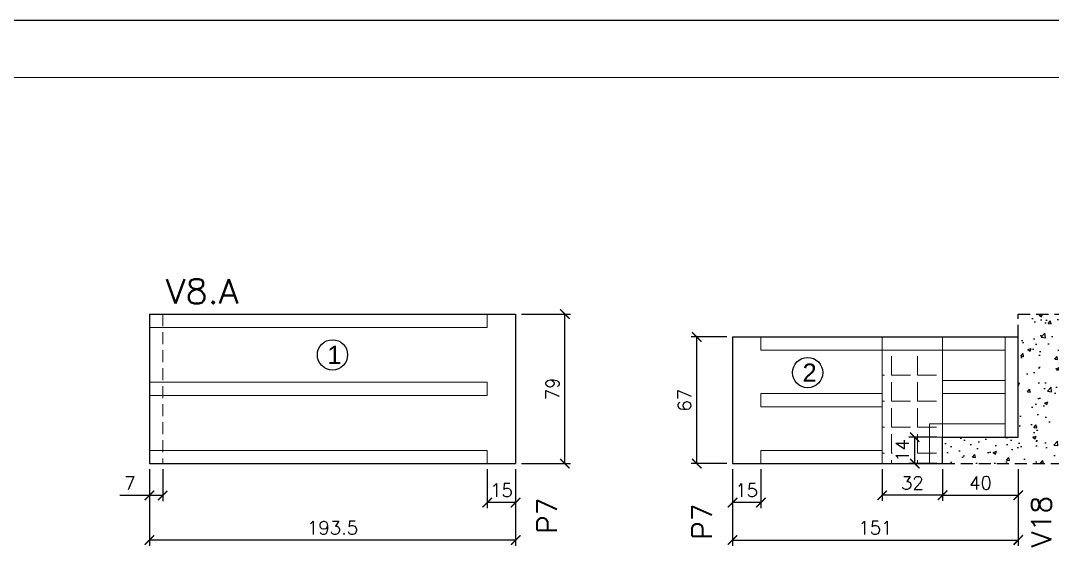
# Model space of a CAD drawing. Extents: x -23436 to 4767, y -4638 to 9755.
# Drawn here: x -18431 to -17886, y 3704 to 3982 of the extents above; entities that cross this region are included whole.
import ezdxf
from ezdxf.enums import TextEntityAlignment as Align

# ---------------------------------------------------------------- set-up
doc = ezdxf.new("R2010")
doc.units = 0
doc.header["$PDMODE"] = 2
doc.header["$PDSIZE"] = 10
doc.linetypes.add('HIDDEN', pattern=[9.525, 6.35, -3.175])
doc.layers.get('0').update_dxf_attribs({"lineweight": 13})
doc.layers.get('Defpoints').update_dxf_attribs({"lineweight": 13})
for name, color, linetype in [('Concreto', 250, 'HIDDEN'), ('Cota', 4, 'Continuous'), ('MB Logo', 255, 'Continuous'), ('Painéis', 200, 'Continuous'), ('Romaneio', 10, 'Continuous')]:
    doc.layers.add(name, color=color, linetype=linetype)
for name, color, linetype, lineweight in [('FOLHA MB', 7, 'Continuous', 13), ('Sarr 2.2x7', 40, 'Continuous', 9), ('Texto Seção', 7, 'Continuous', 15)]:
    doc.layers.add(name, color=color, linetype=linetype, lineweight=lineweight)
doc.layers.add('Laje_Perimetro', color=7, linetype='Continuous', plot=False)
doc.styles.add('ARIAL', font='arial.ttf', dxfattribs={"oblique": 15, "height": 25})
doc.styles.add('REGUA-120', font='ROMANS.shx', dxfattribs={"height": 15})
doc.styles.add('ROMANS', font='romans.shx')
doc.dimstyles.new('Cota Paínel', dxfattribs={"dimtxt": 7, "dimasz": 5, "dimexe": 3, "dimexo": 3, "dimgap": 3, "dimtad": 1, "dimdec": 1, "dimzin": 12, "dimdsep": 46, "dimtxsty": 'ROMANS', "dimblk": 'ARCHTICK', "dimcen": 0, "dimclrd": 4, "dimclre": 4, "dimclrt": 1, "dimadec": 1, "dimazin": 3, "dimtfac": 1, "dimtdec": 1, "dimtmove": 0, "dimatfit": 3, "dimldrblk": 'OBLIQUE', "dimfxl": 1, "dimtolj": 1, "dimtzin": 12, "dimarcsym": 0})

# ---------------------------------------------------------------- blocks, each defined once
blk = doc.blocks.new('A$C169d8357')
at = {"layer": 'FOLHA MB', "color": 1}
for points in [[(0, 1199.94), (0, 149.94), (1485.02, 149.94), (1485.02, 1199.94)], [(70, 1169.94), (70, 179.94), (1455.02, 179.94), (1455.02, 1169.94)]]:
    blk.add_lwpolyline(points, close=True, dxfattribs=at)
blk = doc.blocks.new('_ArchTick')
at = {"color": 0, "linetype": 'ByBlock', "const_width": 0.15}
blk.add_lwpolyline([(-0.5, -0.5), (0.5, 0.5)], dxfattribs=at)
blk = doc.blocks.new('*D497')
at = {"layer": 'Cota', "color": 4, "lineweight": -2, "transparency": 16777216}
for p, q in [((-18363.35, 3745.26), (-18363.35, 3704.91)), ((-18169.85, 3745.26), (-18169.85, 3704.91)), ((-18169.85, 3707.91), (-18363.35, 3707.91))]:
    blk.add_line(p, q, dxfattribs=at)
at = {"layer": 'Defpoints', "color": 0, "transparency": 16777216}
for p in [(-18363.35, 3748.26), (-18169.85, 3748.26), (-18363.35, 3707.91)]:
    blk.add_point(p, dxfattribs=at)
at = {"layer": 'Cota', "color": 4, "lineweight": -2, "transparency": 16777216, "xscale": 5, "yscale": 5, "zscale": 5, "rotation": 180}
blk.add_blockref('_ArchTick', (-18363.35, 3707.91), dxfattribs=at)
at = {"layer": 'Cota', "color": 4, "lineweight": -2, "transparency": 16777216, "xscale": 5, "yscale": 5, "zscale": 5}
blk.add_blockref('_ArchTick', (-18169.85, 3707.91), dxfattribs=at)
at = {"layer": 'Cota', "color": 1, "transparency": 16777216, "insert": (-18266.6, 3714.41), "char_height": 7, "attachment_point": 5, "style": 'ROMANS'}
blk.add_mtext('\\A1;193.5', dxfattribs=at)
blk = doc.blocks.new('_OBLIQUE')
at = {"color": 0, "linetype": 'ByBlock', "lineweight": -2}
for p, q in [((0, 0), (-1, 0)), ((-0.5, -0.5), (0.5, 0.5))]:
    blk.add_line(p, q, dxfattribs=at)
blk = doc.blocks.new('*D498')
at = {"layer": 'Cota', "color": 4, "lineweight": -2, "transparency": 16777216}
for p, q in [((-18166.85, 3827.26), (-18140.86, 3827.26)), ((-18143.86, 3748.26), (-18143.86, 3827.26)), ((-18166.85, 3748.26), (-18140.86, 3748.26))]:
    blk.add_line(p, q, dxfattribs=at)
at = {"layer": 'Defpoints', "color": 0, "transparency": 16777216}
for p in [(-18169.85, 3827.26), (-18143.86, 3827.26), (-18169.85, 3748.26)]:
    blk.add_point(p, dxfattribs=at)
at = {"layer": 'Cota', "color": 4, "lineweight": -2, "transparency": 16777216, "xscale": 5, "yscale": 5, "zscale": 5}
for p, rotation in [((-18143.86, 3827.26), 90), ((-18143.86, 3748.26), 270)]:
    blk.add_blockref('_ArchTick', p, dxfattribs=dict(at, rotation=rotation))
at = {"layer": 'Cota', "color": 1, "transparency": 16777216, "insert": (-18150.36, 3787.76), "char_height": 7, "attachment_point": 5, "rotation": 90, "style": 'ROMANS'}
blk.add_mtext('\\A1;79', dxfattribs=at)
blk = doc.blocks.new('*D499')
at = {"layer": 'Cota', "color": 4, "lineweight": -2, "transparency": 16777216}
for p, q in [((-18058.26, 3815.26), (-18077.16, 3815.26)), ((-18074.16, 3748.26), (-18074.16, 3815.26)), ((-18058.26, 3748.26), (-18077.16, 3748.26))]:
    blk.add_line(p, q, dxfattribs=at)
at = {"layer": 'Defpoints', "color": 0, "transparency": 16777216}
for p in [(-18074.16, 3815.26), (-18055.26, 3815.26), (-18055.26, 3748.26)]:
    blk.add_point(p, dxfattribs=at)
at = {"layer": 'Cota', "color": 4, "lineweight": -2, "transparency": 16777216, "xscale": 5, "yscale": 5, "zscale": 5}
for p, rotation in [((-18074.16, 3815.26), 90), ((-18074.16, 3748.26), 270)]:
    blk.add_blockref('_ArchTick', p, dxfattribs=dict(at, rotation=rotation))
at = {"layer": 'Cota', "color": 1, "transparency": 16777216, "insert": (-18080.66, 3781.76), "char_height": 7, "attachment_point": 5, "rotation": 90, "style": 'ROMANS'}
blk.add_mtext('\\A1;67', dxfattribs=at)
blk = doc.blocks.new('*D500')
at = {"layer": 'Cota', "color": 4, "lineweight": -2, "transparency": 16777216}
for p, q in [((-17947.23, 3762.26), (-17962.02, 3762.26)), ((-17959.02, 3762.26), (-17959.02, 3748.26)), ((-17947.23, 3748.26), (-17962.02, 3748.26))]:
    blk.add_line(p, q, dxfattribs=at)
at = {"layer": 'Defpoints', "color": 0, "transparency": 16777216}
for p in [(-17944.23, 3762.26), (-17959.02, 3748.26), (-17944.23, 3748.26)]:
    blk.add_point(p, dxfattribs=at)
at = {"layer": 'Cota', "color": 4, "lineweight": -2, "transparency": 16777216, "xscale": 5, "yscale": 5, "zscale": 5}
for p, rotation in [((-17959.02, 3762.26), 90), ((-17959.02, 3748.26), 270)]:
    blk.add_blockref('_ArchTick', p, dxfattribs=dict(at, rotation=rotation))
at = {"layer": 'Cota', "color": 1, "transparency": 16777216, "insert": (-17965.52, 3755.26), "char_height": 7, "attachment_point": 5, "rotation": 90, "style": 'ROMANS'}
blk.add_mtext('\\A1;14', dxfattribs=at)
blk = doc.blocks.new('*D501')
at = {"layer": 'Cota', "color": 4, "lineweight": -2, "transparency": 16777216}
for p, q in [((-18055.26, 3745.26), (-18055.26, 3704.91)), ((-17904.26, 3745.26), (-17904.26, 3704.91)), ((-18055.26, 3707.91), (-17904.26, 3707.91))]:
    blk.add_line(p, q, dxfattribs=at)
at = {"layer": 'Defpoints', "color": 0, "transparency": 16777216}
for p in [(-18055.26, 3748.26), (-17904.26, 3748.26), (-17904.26, 3707.91)]:
    blk.add_point(p, dxfattribs=at)
at = {"layer": 'Cota', "color": 4, "lineweight": -2, "transparency": 16777216, "xscale": 5, "yscale": 5, "zscale": 5, "rotation": 180}
blk.add_blockref('_ArchTick', (-18055.26, 3707.91), dxfattribs=at)
at = {"layer": 'Cota', "color": 4, "lineweight": -2, "transparency": 16777216, "xscale": 5, "yscale": 5, "zscale": 5}
blk.add_blockref('_ArchTick', (-17904.26, 3707.91), dxfattribs=at)
at = {"layer": 'Cota', "color": 1, "transparency": 16777216, "insert": (-17979.76, 3714.41), "char_height": 7, "attachment_point": 5, "style": 'ROMANS'}
blk.add_mtext('\\A1;151', dxfattribs=at)
blk = doc.blocks.new('*D502')
at = {"layer": 'Cota', "color": 4, "lineweight": -2, "transparency": 16777216}
for p, q in [((-17944.23, 3745.26), (-17944.23, 3728.55)), ((-17904.26, 3745.26), (-17904.26, 3728.55)), ((-17944.23, 3731.55), (-17904.26, 3731.55))]:
    blk.add_line(p, q, dxfattribs=at)
at = {"layer": 'Defpoints', "color": 0, "transparency": 16777216}
for p in [(-17944.23, 3748.26), (-17904.26, 3748.26), (-17904.26, 3731.55)]:
    blk.add_point(p, dxfattribs=at)
at = {"layer": 'Cota', "color": 4, "lineweight": -2, "transparency": 16777216, "xscale": 5, "yscale": 5, "zscale": 5, "rotation": 180}
blk.add_blockref('_ArchTick', (-17944.23, 3731.55), dxfattribs=at)
at = {"layer": 'Cota', "color": 4, "lineweight": -2, "transparency": 16777216, "xscale": 5, "yscale": 5, "zscale": 5}
blk.add_blockref('_ArchTick', (-17904.26, 3731.55), dxfattribs=at)
at = {"layer": 'Cota', "color": 1, "transparency": 16777216, "insert": (-17924.25, 3738.05), "char_height": 7, "attachment_point": 5, "style": 'ROMANS'}
blk.add_mtext('\\A1;40', dxfattribs=at)
blk = doc.blocks.new('*D503')
at = {"layer": 'Cota', "color": 4, "lineweight": -2, "transparency": 16777216}
for p, q in [((-18363.35, 3745.26), (-18363.35, 3728.43)), ((-18356.35, 3745.26), (-18356.35, 3728.43)), ((-18363.35, 3731.43), (-18379.02, 3731.43)), ((-18356.35, 3731.43), (-18363.35, 3731.43))]:
    blk.add_line(p, q, dxfattribs=at)
at = {"layer": 'Defpoints', "color": 0, "transparency": 16777216}
for p in [(-18363.35, 3748.26), (-18356.35, 3748.26), (-18363.35, 3731.43)]:
    blk.add_point(p, dxfattribs=at)
at = {"layer": 'Cota', "color": 4, "lineweight": -2, "transparency": 16777216, "xscale": 5, "yscale": 5, "zscale": 5, "rotation": 180}
blk.add_blockref('_ArchTick', (-18363.35, 3731.43), dxfattribs=at)
at = {"layer": 'Cota', "color": 4, "lineweight": -2, "transparency": 16777216, "xscale": 5, "yscale": 5, "zscale": 5}
blk.add_blockref('_ArchTick', (-18356.35, 3731.43), dxfattribs=at)
at = {"layer": 'Cota', "color": 1, "transparency": 16777216, "insert": (-18373.69, 3737.93), "char_height": 7, "attachment_point": 5, "style": 'ROMANS'}
blk.add_mtext('\\A1;7', dxfattribs=at)
blk = doc.blocks.new('*D504')
at = {"layer": 'Cota', "color": 4, "lineweight": -2, "transparency": 16777216}
for p, q in [((-17976.22, 3745.26), (-17976.22, 3728.55)), ((-17944.23, 3745.26), (-17944.23, 3728.55)), ((-17944.23, 3731.55), (-17976.22, 3731.55))]:
    blk.add_line(p, q, dxfattribs=at)
at = {"layer": 'Defpoints', "color": 0, "transparency": 16777216}
for p in [(-17976.22, 3748.26), (-17944.23, 3748.26), (-17976.22, 3731.55)]:
    blk.add_point(p, dxfattribs=at)
at = {"layer": 'Cota', "color": 4, "lineweight": -2, "transparency": 16777216, "xscale": 5, "yscale": 5, "zscale": 5, "rotation": 180}
blk.add_blockref('_ArchTick', (-17976.22, 3731.55), dxfattribs=at)
at = {"layer": 'Cota', "color": 4, "lineweight": -2, "transparency": 16777216, "xscale": 5, "yscale": 5, "zscale": 5}
blk.add_blockref('_ArchTick', (-17944.23, 3731.55), dxfattribs=at)
at = {"layer": 'Cota', "color": 1, "transparency": 16777216, "insert": (-17960.23, 3738.05), "char_height": 7, "attachment_point": 5, "style": 'ROMANS'}
blk.add_mtext('\\A1;32', dxfattribs=at)
blk = doc.blocks.new('*D525')
at = {"layer": 'Cota', "color": 4, "lineweight": -2, "transparency": 16777216}
for p, q in [((-18184.85, 3745.26), (-18184.85, 3724.69)), ((-18169.85, 3745.26), (-18169.85, 3724.69)), ((-18169.85, 3727.69), (-18184.85, 3727.69))]:
    blk.add_line(p, q, dxfattribs=at)
at = {"layer": 'Defpoints', "color": 0, "transparency": 16777216}
for p in [(-18184.85, 3748.26), (-18169.85, 3748.26), (-18184.85, 3727.69)]:
    blk.add_point(p, dxfattribs=at)
at = {"layer": 'Cota', "color": 4, "lineweight": -2, "transparency": 16777216, "xscale": 5, "yscale": 5, "zscale": 5, "rotation": 180}
blk.add_blockref('_ArchTick', (-18184.85, 3727.69), dxfattribs=at)
at = {"layer": 'Cota', "color": 4, "lineweight": -2, "transparency": 16777216, "xscale": 5, "yscale": 5, "zscale": 5}
blk.add_blockref('_ArchTick', (-18169.85, 3727.69), dxfattribs=at)
at = {"layer": 'Cota', "color": 1, "transparency": 16777216, "insert": (-18177.35, 3734.19), "char_height": 7, "attachment_point": 5, "style": 'ROMANS'}
blk.add_mtext('\\A1;15', dxfattribs=at)
blk = doc.blocks.new('*D526')
at = {"layer": 'Cota', "color": 4, "lineweight": -2, "transparency": 16777216}
for p, q in [((-18055.26, 3745.26), (-18055.26, 3724.69)), ((-18040.26, 3745.26), (-18040.26, 3724.69)), ((-18040.26, 3727.69), (-18055.26, 3727.69))]:
    blk.add_line(p, q, dxfattribs=at)
at = {"layer": 'Defpoints', "color": 0, "transparency": 16777216}
for p in [(-18055.26, 3748.26), (-18040.26, 3748.26), (-18055.26, 3727.69)]:
    blk.add_point(p, dxfattribs=at)
at = {"layer": 'Cota', "color": 4, "lineweight": -2, "transparency": 16777216, "xscale": 5, "yscale": 5, "zscale": 5, "rotation": 180}
blk.add_blockref('_ArchTick', (-18055.26, 3727.69), dxfattribs=at)
at = {"layer": 'Cota', "color": 4, "lineweight": -2, "transparency": 16777216, "xscale": 5, "yscale": 5, "zscale": 5}
blk.add_blockref('_ArchTick', (-18040.26, 3727.69), dxfattribs=at)
at = {"layer": 'Cota', "color": 1, "transparency": 16777216, "insert": (-18047.76, 3734.19), "char_height": 7, "attachment_point": 5, "style": 'ROMANS'}
blk.add_mtext('\\A1;15', dxfattribs=at)

msp = doc.modelspace()

# ---------------------------------------------------------------- hatches: boundary and pattern name
at = {"true_color": 0x636466}
h = msp.add_hatch(dxfattribs=at)
h.set_pattern_fill('ANGLE', color=251, scale=50)
h.set_pattern_definition([(0, (0, 0), (0, 13.75), [10, -3.75]), (90, (0, 0), (-13.75, 8e-16), [10, -3.75])])
h.paths.add_polyline_path([(-17944.23, 3808.26), (-17976.22, 3808.26), (-17976.22, 3748.26), (-17944.23, 3748.26), (-17944.23, 3762.26)])
h.paths.add_polyline_path([(-17960.27, 3748.18), (-17960.27, 3762.34), (-17970.77, 3762.34), (-17970.77, 3748.18)])
at = {"layer": 'Concreto'}
h = msp.add_hatch(dxfattribs=at)
h.set_pattern_fill('AR-CONC', color=256, scale=2.5)
h.set_pattern_definition([(50, (0, 0), (17.931505, -1.568803), [1.875, -20.625]), (355, (0, 0), (-3.468783, 18.804803), [1.5, -16.5]), (100.45144, (1.494, -0.13), (14.462721, 17.236), [1.593505, -17.528553]), (46.1842, (0, 5), (26.681033, -4.137982), [2.8125, -30.9375]), (96.63564, (2.223, 4.655), (23.36655, 24.352965), [2.39026, -26.292844]), (351.18416, (0, 5), (23.36655, 24.352965), [2.25, -24.75]), (21, (2.5, 3.75), (14.922676, -10.065472), [1.875, -20.625]), (326, (2.5, 3.75), (6.082883, 18.128751), [1.5, -16.5]), (71.45144, (3.744, 2.911), (21.00556, 8.063279), [1.593505, -17.528553]), (37.5, (0, 0), (0.3039964, 8.3223463), [0, -16.3, 0, -16.75, 0, -16.5625]), (7.5, (0, 0), (6.5767384, 9.860293), [0, -9.55, 0, -15.925, 0, -6.3125]), (327.5, (-5.575, 0), (13.345561, -0.5638718), [0, -6.25, 0, -19.5, 0, -25.875]), (317.5, (-8.075, 0), (14.579654, 2.5026246), [0, -8.125, 0, -12.95, 0, -18.375])])
h.paths.add_polyline_path([(-17870.26, 3827.26), (-17904.26, 3827.26), (-17904.26, 3815.26), (-17904.26, 3762.26), (-17944.23, 3762.26), (-17944.23, 3748.26), (-17870.26, 3748.26)])

# ---------------------------------------------------------------- linework, layer by layer
at = {"color": 251, "true_color": 0x636466}
for p, q in [((-17976.22, 3748.26), (-17976.22, 3815.26)), ((-17944.23, 3762.26), (-17944.23, 3815.26))]:
    msp.add_line(p, q, dxfattribs=at)
at = {"layer": 'Concreto'}
for p, q in [((-17904.26, 3827.26), (-17870.26, 3827.26)), ((-17904.26, 3815.26), (-17904.26, 3827.26)), ((-17944.23, 3748.26), (-17870.26, 3748.26))]:
    msp.add_line(p, q, dxfattribs=at)
at = {"layer": 'Laje_Perimetro'}
msp.add_lwpolyline([(-17606.38, 3982.26), (-19091.4, 3982.26), (-19091.4, 2932.26), (-17606.38, 2932.26)], close=True, dxfattribs=at)
at = {"layer": 'Painéis'}
for p, q in [((-18363.35, 3827.26), (-18363.35, 3748.26)), ((-18363.35, 3827.26), (-18169.85, 3827.26)), ((-18169.85, 3827.26), (-18169.85, 3748.26)), ((-18055.26, 3815.26), (-17904.26, 3815.26)), ((-18055.26, 3815.26), (-18055.26, 3748.26)), ((-17904.26, 3762.26), (-17904.26, 3815.26)), ((-17944.23, 3762.26), (-17904.26, 3762.26)), ((-17944.23, 3748.26), (-17944.23, 3762.26)), ((-18363.35, 3748.26), (-18169.85, 3748.26)), ((-18055.26, 3748.26), (-17944.23, 3748.26))]:
    msp.add_line(p, q, dxfattribs=at)
at = {"layer": 'Romaneio'}
for centre in [(-18266.64, 3805.72), (-18015.54, 3796.34)]:
    msp.add_circle(centre, 8, dxfattribs=at)
at = {"layer": 'Sarr 2.2x7', "color": 50}
for p, q in [((-18363.35, 3827.26), (-18363.35, 3823.76)), ((-18363.35, 3827.26), (-18184.85, 3827.26)), ((-18184.85, 3827.26), (-18184.85, 3823.76)), ((-18363.35, 3820.26), (-18363.35, 3823.76)), ((-18184.85, 3820.26), (-18184.85, 3823.76)), ((-18363.35, 3820.26), (-18184.85, 3820.26)), ((-18040.26, 3815.26), (-18040.26, 3811.76)), ((-18040.26, 3815.26), (-17911.26, 3815.26)), ((-18040.26, 3808.26), (-18040.26, 3811.76)), ((-17911.26, 3815.26), (-17907.76, 3815.26)), ((-17911.26, 3815.26), (-17911.26, 3762.26)), ((-17911.26, 3815.26), (-17911.26, 3811.76)), ((-17911.26, 3808.26), (-17911.26, 3811.76)), ((-17904.26, 3815.26), (-17907.76, 3815.26)), ((-17904.26, 3815.26), (-17904.26, 3762.26)), ((-18040.26, 3808.26), (-17911.26, 3808.26)), ((-18184.85, 3791.26), (-18363.35, 3791.26)), ((-18363.35, 3791.26), (-18363.35, 3787.76)), ((-18184.85, 3791.26), (-18184.85, 3787.76)), ((-17911.26, 3792.26), (-17944.23, 3792.26)), ((-17944.23, 3792.26), (-17944.23, 3788.76)), ((-17911.26, 3792.26), (-17911.26, 3788.76)), ((-18363.35, 3784.26), (-18363.35, 3787.76)), ((-18184.85, 3784.26), (-18363.35, 3784.26)), ((-18184.85, 3784.26), (-18184.85, 3787.76)), ((-17976.22, 3785.26), (-18040.26, 3785.26)), ((-18040.26, 3785.26), (-18040.26, 3781.76)), ((-17976.22, 3785.26), (-17976.22, 3781.76)), ((-17944.23, 3785.26), (-17944.23, 3788.76)), ((-17911.26, 3785.26), (-17944.23, 3785.26)), ((-17911.26, 3785.26), (-17911.26, 3788.76)), ((-18040.26, 3778.26), (-18040.26, 3781.76)), ((-17976.22, 3778.26), (-18040.26, 3778.26)), ((-17976.22, 3778.26), (-17976.22, 3781.76)), ((-17911.26, 3769.26), (-17951.23, 3769.26)), ((-17951.23, 3769.26), (-17951.23, 3765.76)), ((-17911.26, 3769.26), (-17911.26, 3765.76)), ((-17951.23, 3762.26), (-17951.23, 3765.76)), ((-17951.23, 3762.26), (-17947.73, 3762.26)), ((-17951.23, 3762.26), (-17951.23, 3748.26)), ((-17911.26, 3762.26), (-17951.23, 3762.26)), ((-17944.23, 3762.26), (-17947.73, 3762.26)), ((-17944.23, 3762.26), (-17944.23, 3748.26)), ((-17911.26, 3762.26), (-17911.26, 3765.76)), ((-17911.26, 3762.26), (-17907.76, 3762.26)), ((-17904.26, 3762.26), (-17907.76, 3762.26)), ((-18184.85, 3755.26), (-18363.35, 3755.26)), ((-18363.35, 3755.26), (-18363.35, 3751.76)), ((-18363.35, 3748.26), (-18363.35, 3751.76)), ((-18184.85, 3755.26), (-18184.85, 3751.76)), ((-18184.85, 3748.26), (-18184.85, 3751.76)), ((-17976.22, 3755.26), (-18040.26, 3755.26)), ((-18040.26, 3755.26), (-18040.26, 3751.76)), ((-18040.26, 3748.26), (-18040.26, 3751.76)), ((-17976.22, 3755.26), (-17976.22, 3751.76)), ((-17976.22, 3748.26), (-17976.22, 3751.76)), ((-18184.85, 3748.26), (-18363.35, 3748.26)), ((-17976.22, 3748.26), (-18040.26, 3748.26)), ((-17951.23, 3748.26), (-17947.73, 3748.26)), ((-17944.23, 3748.26), (-17947.73, 3748.26))]:
    msp.add_line(p, q, dxfattribs=at)
at = {"layer": 'Sarr 2.2x7', "linetype": 'HIDDEN'}
msp.add_line((-18356.35, 3827.26), (-18356.35, 3748.26), dxfattribs=at)

# ---------------------------------------------------------------- block references
at = {"layer": 'MB Logo'}
msp.add_blockref('A$C169d8357', (-19091.4, 2782.32), dxfattribs=at)

# ---------------------------------------------------------------- texts
at = {"layer": 'Romaneio', "color": 0, "style": 'ARIAL'}
for s, p in [('1', (-18265.64, 3805.72)), ('2', (-18014.54, 3796.34))]:
    msp.add_text(s, height=9.6, dxfattribs=at).set_placement(p, align=Align.MIDDLE_CENTER)
at = {"layer": 'Texto Seção', "style": 'REGUA-120', "width": 1.05}
msp.add_text('V8.A', height=13, dxfattribs=at).set_placement((-18354.82, 3832.78))
for s, p in [('P7', (-18153.24, 3720.77)), ('V18', (-17892.1, 3717.65)), ('P7', (-18071.36, 3717.65))]:
    msp.add_text(s, height=10.4, rotation=90, dxfattribs=at).set_placement(p, align=Align.MIDDLE_CENTER)

# ---------------------------------------------------------------- dimensions: what is measured, and where the dimension line sits
at = {"layer": 'Cota'}
for base, p1, p2, picture, middle in [((-18143.86, 3827.26), (-18169.85, 3748.26), (-18169.85, 3827.26), '*D498', (-18150.36, 3787.76)), ((-18074.16, 3815.26), (-18055.26, 3748.26), (-18055.26, 3815.26), '*D499', (-18080.66, 3781.76))]:
    dim = msp.add_linear_dim(base=base, p1=p1, p2=p2, angle=90, dimstyle='Cota Paínel', dxfattribs=at)
    dim.commit()
    dim.dimension.update_dxf_attribs({"geometry": picture, "text_midpoint": middle})
dim = msp.add_linear_dim(base=(-17959.02, 3748.26), p1=(-17944.23, 3762.26), p2=(-17944.23, 3748.26), angle=90, dimstyle='Cota Paínel', dxfattribs=at)
dim.commit()
dim.dimension.update_dxf_attribs({"geometry": '*D500', "text_midpoint": (-17959.02, 3755.26), "dimtype": 160})
for base, p1, p2, picture, middle in [((-18363.35, 3731.43), (-18356.35, 3748.26), (-18363.35, 3748.26), '*D503', (-18373.69, 3737.93)), ((-18363.35, 3707.91), (-18169.85, 3748.26), (-18363.35, 3748.26), '*D497', (-18266.6, 3714.41)), ((-17904.26, 3707.91), (-18055.26, 3748.26), (-17904.26, 3748.26), '*D501', (-17979.76, 3714.41)), ((-17976.22, 3731.55), (-17944.23, 3748.26), (-17976.22, 3748.26), '*D504', (-17960.23, 3738.05)), ((-17904.26, 3731.55), (-17944.23, 3748.26), (-17904.26, 3748.26), '*D502', (-17924.25, 3738.05))]:
    dim = msp.add_linear_dim(base=base, p1=p1, p2=p2, dimstyle='Cota Paínel', dxfattribs=at)
    dim.commit()
    dim.dimension.update_dxf_attribs({"geometry": picture, "text_midpoint": middle})
for base, p1, p2, picture, middle in [((-18184.85, 3727.69), (-18169.85, 3748.26), (-18184.85, 3748.26), '*D525', (-18177.35, 3727.69)), ((-18055.26, 3727.69), (-18040.26, 3748.26), (-18055.26, 3748.26), '*D526', (-18047.76, 3727.69))]:
    dim = msp.add_linear_dim(base=base, p1=p1, p2=p2, dimstyle='Cota Paínel', dxfattribs=at)
    dim.commit()
    dim.dimension.update_dxf_attribs({"geometry": picture, "text_midpoint": middle, "dimtype": 160})

doc.saveas('drawing.dxf')
